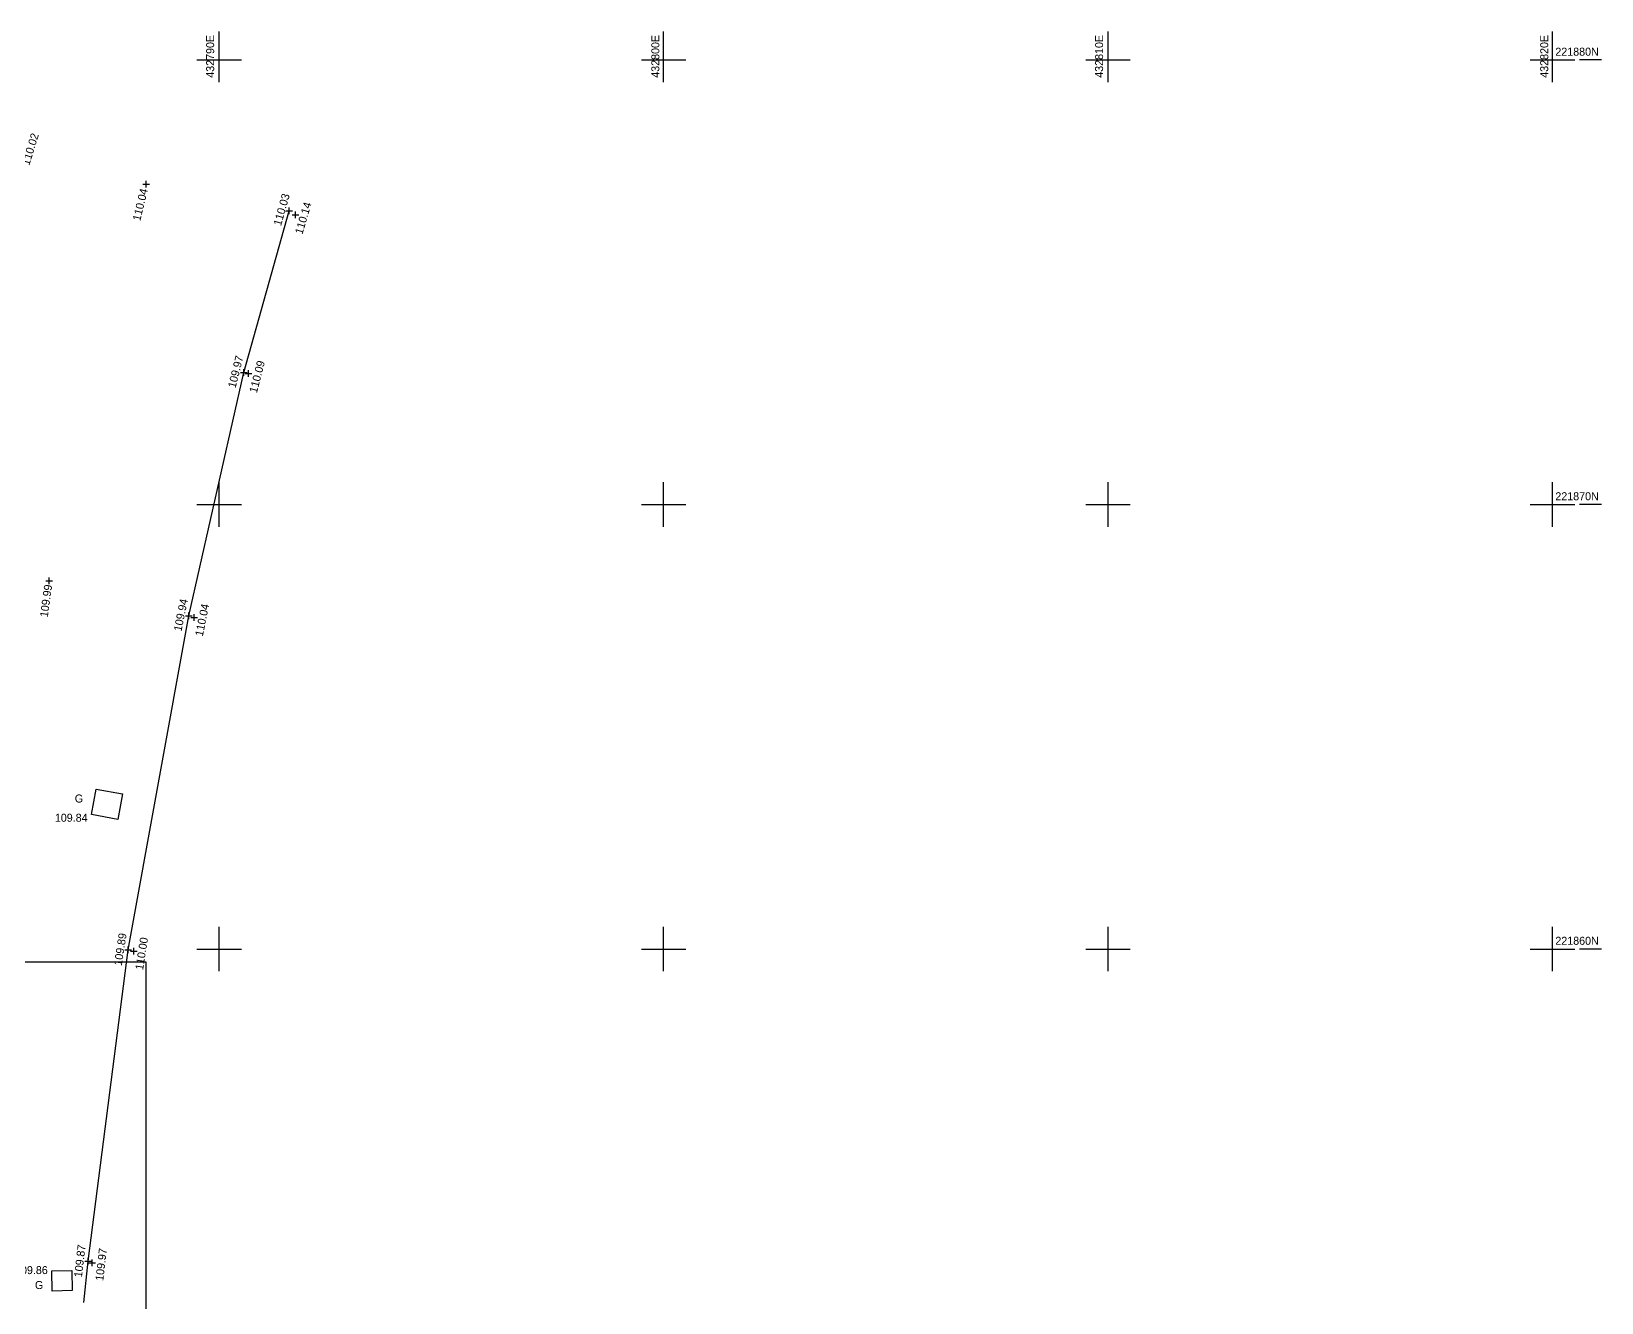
# Model space of a CAD drawing. Header units: millimetres. Extents: x -41320 to 62477, y -39180 to 41963.
# Drawn here: x 27148 to 62477, y 13367 to 41963 of the extents above; entities that cross this region are included whole.
import ezdxf

# ---------------------------------------------------------------- set-up
doc = ezdxf.new("R2010")
doc.units = ezdxf.units.MM
for name, color, linetype, true_color in [('NEW_LGF_1', 7, 'Continuous', 0xffffff), ('SV___GRID', 7, 'Continuous', 0xffffff), ('SV_MISC_TEXT', 7, 'Continuous', 0xffffff), ('SV_ROAD_CHANNELS', 7, 'Continuous', 0xffffff), ('SV_ROAD_LEVELS', 7, 'Continuous', 0xffffff), ('SV_STREET_FURNITURE', 7, 'Continuous', 0xffffff), ('SV_TOP_OF_KERB_LEVELS', 7, 'Continuous', 0xffffff)]:
    doc.layers.add(name, color=color, linetype=linetype, true_color=true_color)

# ---------------------------------------------------------------- blocks, each defined once
blk = doc.blocks.new('PT_PLUS00012')
at = {"layer": 'SV_ROAD_LEVELS', "color": 1, "linetype": 'Continuous', "ltscale": 100}
for p, q in [((0, 75), (150, 75)), ((75, 0), (75, 150))]:
    blk.add_line(p, q, dxfattribs=at)
at = {"layer": 'SV_ROAD_LEVELS'}
blk.add_attdef('PAT_NAME', (0, 0), '', height=1, dxfattribs=at)
blk = doc.blocks.new('878EE72C')
at = {"layer": 'NEW_LGF_1', "color": 1, "linetype": 'Continuous', "ltscale": 100}
for p, q in [((59460, 42045), (0, 42045)), ((59460, 0), (59460, 42045))]:
    blk.add_line(p, q, dxfattribs=at)
at = {"layer": 'NEW_LGF_1'}
blk.add_attdef('Sfb', (0, 0), '', height=1, dxfattribs=at)
blk = doc.blocks.new('PT_PLUS00025')
at = {"layer": 'SV_TOP_OF_KERB_LEVELS', "color": 1, "linetype": 'Continuous', "ltscale": 100}
for p, q in [((0, 75), (150, 75)), ((75, 0), (75, 150))]:
    blk.add_line(p, q, dxfattribs=at)
at = {"layer": 'SV_TOP_OF_KERB_LEVELS'}
blk.add_attdef('PAT_NAME', (0, 0), '', height=1, dxfattribs=at)
blk = doc.blocks.new('PT_PLUS00046')
at = {"layer": 'SV_TOP_OF_KERB_LEVELS', "color": 1, "linetype": 'Continuous', "ltscale": 100}
for p, q in [((0, 75), (150, 75)), ((75, 0), (75, 150))]:
    blk.add_line(p, q, dxfattribs=at)
at = {"layer": 'SV_TOP_OF_KERB_LEVELS'}
blk.add_attdef('PAT_NAME', (0, 0), '', height=1, dxfattribs=at)
blk = doc.blocks.new('PT_PLUS00057')
at = {"layer": 'SV_ROAD_LEVELS', "color": 1, "linetype": 'Continuous', "ltscale": 100}
for p, q in [((0, 75), (150, 75)), ((75, 0), (75, 150))]:
    blk.add_line(p, q, dxfattribs=at)
at = {"layer": 'SV_ROAD_LEVELS'}
blk.add_attdef('PAT_NAME', (0, 0), '', height=1, dxfattribs=at)
blk = doc.blocks.new('PT_PLUS00061')
at = {"layer": 'SV_ROAD_LEVELS', "color": 1, "linetype": 'Continuous', "ltscale": 100}
for p, q in [((0, 75), (150, 75)), ((75, 0), (75, 150))]:
    blk.add_line(p, q, dxfattribs=at)
at = {"layer": 'SV_ROAD_LEVELS'}
blk.add_attdef('PAT_NAME', (0, 0), '', height=1, dxfattribs=at)
blk = doc.blocks.new('PT_PLUS00091')
at = {"layer": 'SV_TOP_OF_KERB_LEVELS', "color": 1, "linetype": 'Continuous', "ltscale": 100}
for p, q in [((0, 75), (150, 75)), ((75, 0), (75, 150))]:
    blk.add_line(p, q, dxfattribs=at)
at = {"layer": 'SV_TOP_OF_KERB_LEVELS'}
blk.add_attdef('PAT_NAME', (0, 0), '', height=1, dxfattribs=at)
blk = doc.blocks.new('PT_PLUS00094')
at = {"layer": 'SV_ROAD_LEVELS', "color": 1, "linetype": 'Continuous', "ltscale": 100}
for p, q in [((0, 75), (150, 75)), ((75, 0), (75, 150))]:
    blk.add_line(p, q, dxfattribs=at)
at = {"layer": 'SV_ROAD_LEVELS'}
blk.add_attdef('PAT_NAME', (0, 0), '', height=1, dxfattribs=at)
blk = doc.blocks.new('PT_PLUS00135')
at = {"layer": 'SV_ROAD_LEVELS', "color": 1, "linetype": 'Continuous', "ltscale": 100}
for p, q in [((0, 75), (150, 75)), ((75, 0), (75, 150))]:
    blk.add_line(p, q, dxfattribs=at)
at = {"layer": 'SV_ROAD_LEVELS'}
blk.add_attdef('PAT_NAME', (0, 0), '', height=1, dxfattribs=at)
blk = doc.blocks.new('PT_PLUS00160')
at = {"layer": 'SV_ROAD_LEVELS', "color": 1, "linetype": 'Continuous', "ltscale": 100}
for p, q in [((0, 75), (150, 75)), ((75, 0), (75, 150))]:
    blk.add_line(p, q, dxfattribs=at)
at = {"layer": 'SV_ROAD_LEVELS'}
blk.add_attdef('PAT_NAME', (0, 0), '', height=1, dxfattribs=at)
blk = doc.blocks.new('PT_PLUS00168')
at = {"layer": 'SV_TOP_OF_KERB_LEVELS', "color": 1, "linetype": 'Continuous', "ltscale": 100}
for p, q in [((0, 75), (150, 75)), ((75, 0), (75, 150))]:
    blk.add_line(p, q, dxfattribs=at)
at = {"layer": 'SV_TOP_OF_KERB_LEVELS'}
blk.add_attdef('PAT_NAME', (0, 0), '', height=1, dxfattribs=at)
blk = doc.blocks.new('PT_PLUS00174')
at = {"layer": 'SV_TOP_OF_KERB_LEVELS', "color": 1, "linetype": 'Continuous', "ltscale": 100}
for p, q in [((0, 75), (150, 75)), ((75, 0), (75, 150))]:
    blk.add_line(p, q, dxfattribs=at)
at = {"layer": 'SV_TOP_OF_KERB_LEVELS'}
blk.add_attdef('PAT_NAME', (0, 0), '', height=1, dxfattribs=at)
blk = doc.blocks.new('PT_PLUS00176')
at = {"layer": 'SV_ROAD_LEVELS', "color": 1, "linetype": 'Continuous', "ltscale": 100}
for p, q in [((0, 75), (150, 75)), ((75, 0), (75, 150))]:
    blk.add_line(p, q, dxfattribs=at)
at = {"layer": 'SV_ROAD_LEVELS'}
blk.add_attdef('PAT_NAME', (0, 0), '', height=1, dxfattribs=at)

msp = doc.modelspace()

# ---------------------------------------------------------------- linework, layer by layer
at = {"layer": 'SV___GRID', "color": 1, "linetype": 'Continuous', "ltscale": 100}
for p, q in [((31372, 40820), (31372, 41963)), ((41372, 40820), (41372, 41963)), ((51372, 40820), (51372, 41963)), ((61372, 40820), (61372, 41963)), ((30872, 41320), (31872, 41320)), ((40872, 41320), (41872, 41320)), ((50872, 41320), (51872, 41320)), ((60872, 41320), (61872, 41320)), ((62477, 41320), (61977, 41320)), ((31372, 30820), (31372, 31820)), ((41372, 30820), (41372, 31820)), ((51372, 30820), (51372, 31820)), ((61372, 30820), (61372, 31820)), ((30872, 31320), (31872, 31320)), ((40872, 31320), (41872, 31320)), ((50872, 31320), (51872, 31320)), ((60872, 31320), (61872, 31320)), ((62477, 31320), (61977, 31320)), ((31372, 20820), (31372, 21820)), ((41372, 20820), (41372, 21820)), ((51372, 20820), (51372, 21820)), ((61372, 20820), (61372, 21820)), ((30872, 21320), (31872, 21320)), ((40872, 21320), (41872, 21320)), ((50872, 21320), (51872, 21320)), ((60872, 21320), (61872, 21320)), ((62477, 21320), (61977, 21320))]:
    msp.add_line(p, q, dxfattribs=at)
at = {"layer": 'SV_ROAD_CHANNELS', "color": 1, "linetype": 'Continuous', "ltscale": 100}
for p, q in [((31924, 34286), (32951, 37925)), ((30688, 28817), (31924, 34286)), ((29328, 21306), (30688, 28817)), ((28424, 14302), (29328, 21306)), ((28325, 13368), (28424, 14302))]:
    msp.add_line(p, q, dxfattribs=at)
at = {"layer": 'SV_STREET_FURNITURE', "color": 1, "linetype": 'Continuous', "ltscale": 100}
for p, q in [((28499, 24344), (28607, 24919)), ((28607, 24919), (29197, 24809)), ((29197, 24809), (29089, 24234)), ((29089, 24234), (28499, 24344)), ((27606, 14078), (28056, 14091)), ((27618, 13627), (27606, 14078)), ((28056, 14091), (28068, 13640)), ((28068, 13640), (27618, 13627))]:
    msp.add_line(p, q, dxfattribs=at)

# ---------------------------------------------------------------- block references
at = {"layer": 'NEW_LGF_1'}
msp.add_blockref('878EE72C', (-29730, -21022), dxfattribs=at)
at = {"layer": 'SV_ROAD_LEVELS'}
for name, p in [('PT_PLUS00057', (29655, 38448)), ('PT_PLUS00061', (32876, 37850)), ('PT_PLUS00160', (31849, 34211)), ('PT_PLUS00094', (27475, 29527)), ('PT_PLUS00176', (30613, 28742)), ('PT_PLUS00012', (29253, 21231)), ('PT_PLUS00135', (28349, 14227))]:
    msp.add_blockref(name, p, dxfattribs=at)
at = {"layer": 'SV_TOP_OF_KERB_LEVELS'}
for name, p in [('PT_PLUS00025', (33013, 37765)), ('PT_PLUS00091', (31954, 34190)), ('PT_PLUS00174', (30733, 28706)), ('PT_PLUS00046', (29378, 21196)), ('PT_PLUS00168', (28442, 14188))]:
    msp.add_blockref(name, p, dxfattribs=at)

# ---------------------------------------------------------------- texts
at = {"layer": 'SV___GRID', "color": 1, "linetype": 'Continuous', "ltscale": 100}
for s, p in [('432790E', (31260, 40920)), ('432800E', (41276, 40920)), ('432810E', (51260, 40920)), ('432820E', (61276, 40920))]:
    msp.add_text(s, height=180, rotation=90, dxfattribs=at).set_placement(p)
for s, p in [('221880N', (61436, 41416)), ('221870N', (61436, 31416)), ('221860N', (61436, 21416))]:
    msp.add_text(s, height=180, dxfattribs=at).set_placement(p)
at = {"layer": 'SV_MISC_TEXT', "color": 1, "linetype": 'Continuous', "ltscale": 100}
for s, p in [('G', (28124, 24616)), ('109.84', (27676, 24184)), ('109.86', (26780, 14008)), ('G', (27228, 13672))]:
    msp.add_text(s, height=180, dxfattribs=at).set_placement(p)
at = {"layer": 'SV_ROAD_LEVELS', "color": 1, "linetype": 'Continuous', "ltscale": 100}
for s, rotation, p in [('110.02', 72.7356, (27100, 38936)), ('110.04', 76.2682, (29596, 37688)), ('110.03', 74.2376, (32764, 37576)), ('109.97', 75.7535, (31740, 33928)), ('109.99', 82.0819, (27516, 28776)), ('109.94', 78.504, (30524, 28456)), ('109.89', 81.1887, (29180, 20936)), ('109.87', 83.3038, (28284, 13928))]:
    msp.add_text(s, height=180, rotation=rotation, dxfattribs=at).set_placement(p)
at = {"layer": 'SV_TOP_OF_KERB_LEVELS', "color": 1, "linetype": 'Continuous', "ltscale": 100}
for s, rotation, p in [('110.14', 73.5017, (33244, 37384)), ('110.09', 75.4716, (32220, 33816)), ('110.04', 78.6079, (31004, 28344)), ('110.00', 81.0848, (29660, 20840)), ('109.97', 83.4036, (28764, 13848))]:
    msp.add_text(s, height=180, rotation=rotation, dxfattribs=at).set_placement(p)

doc.saveas('drawing.dxf')
